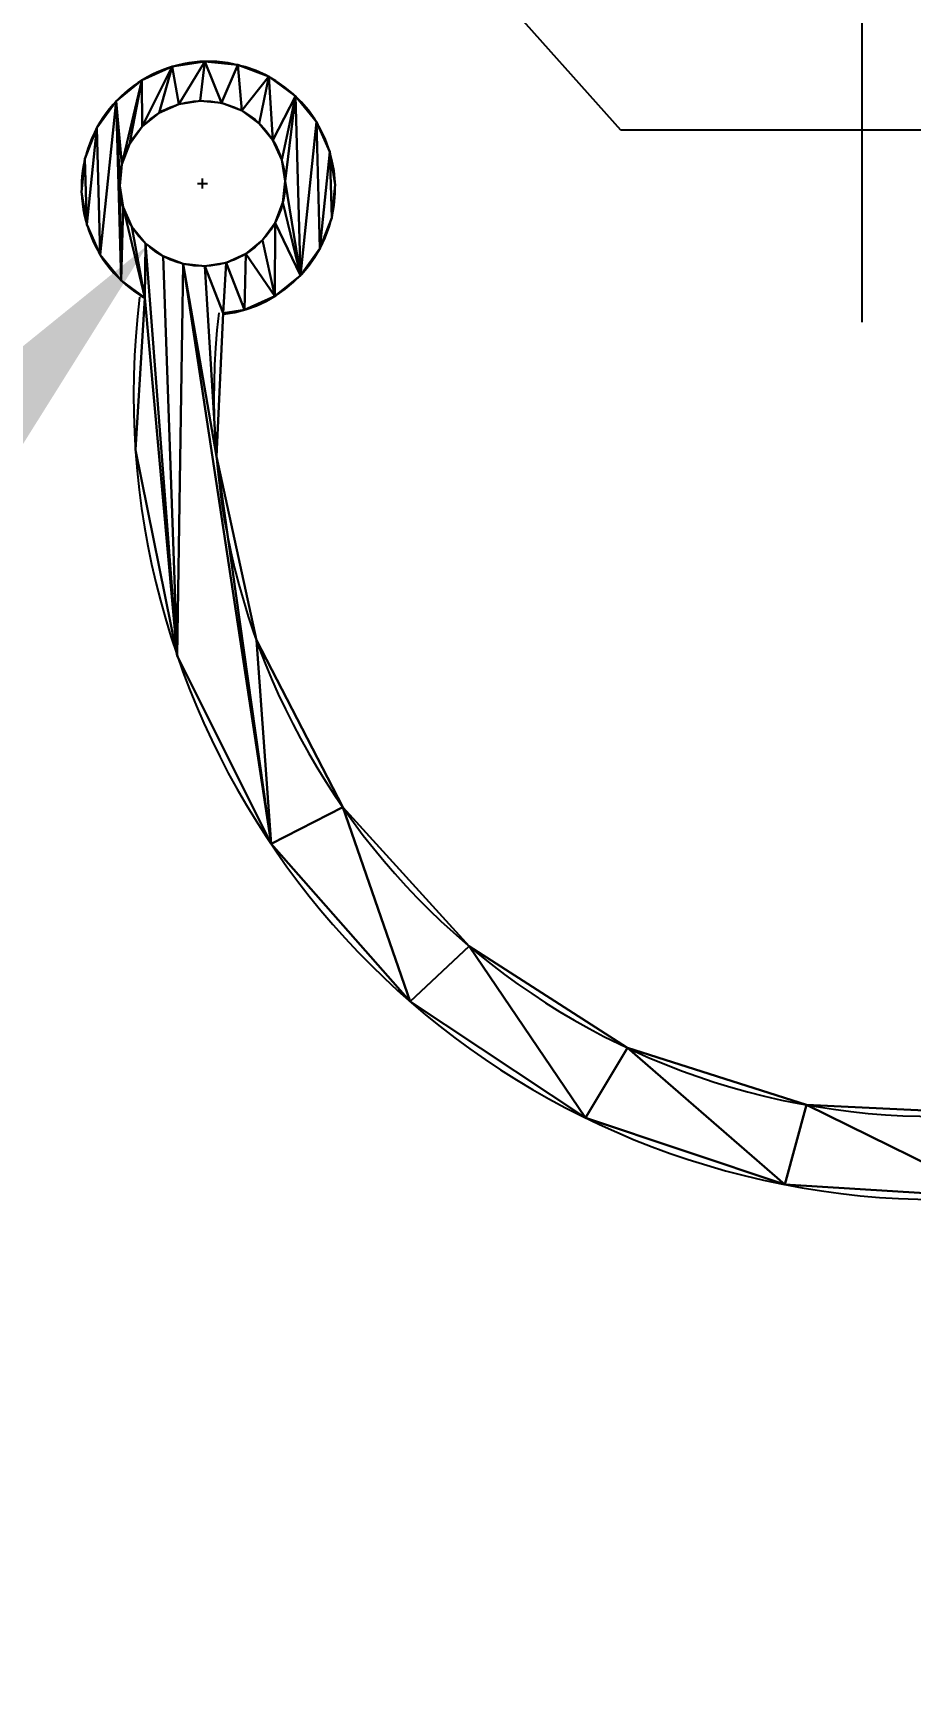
# Model space of a CAD drawing. Extents: x 8092 to 8804, y 9667 to 10646.
# Drawn here: x 8618.21 to 8634.11, y 9782.25 to 9812.47 of the extents above; entities that cross this region are included whole.
import ezdxf

# ---------------------------------------------------------------- set-up
doc = ezdxf.new("R2010")
doc.units = 0
doc.layers.get('0').update_dxf_attribs({"color": 13, "linetype": 'CONTINUOUS'})
doc.layers.get('DEFPOINTS').update_dxf_attribs({"linetype": 'CONTINUOUS'})
doc.styles.add('TAHOMA', font='tahoma.ttf')
doc.dimstyles.new('DIMSTYLE22', dxfattribs={"dimtxt": 18.707922, "dimasz": 9.353961, "dimexe": 9.353961, "dimexo": 9.353961, "dimgap": 1.870792, "dimtad": 0, "dimtih": 1, "dimtoh": 1, "dimdec": 1, "dimzin": 0, "dimtxsty": 'TAHOMA', "dimcen": 0.09, "dimazin": 3, "dimtfac": 1, "dimtdec": 4, "dimtofl": 0, "dimtmove": 0, "dimatfit": 3, "dimtolj": 1, "dimtzin": 0})
doc.dimstyles.new('DIMSTYLE29', dxfattribs={"dimtxt": 18.777476, "dimasz": 9.388738, "dimexe": 9.388738, "dimexo": 9.388738, "dimgap": 1.877748, "dimtad": 0, "dimtih": 1, "dimtoh": 1, "dimdec": 1, "dimzin": 0, "dimtxsty": 'TAHOMA', "dimcen": 0.09, "dimazin": 3, "dimtfac": 1, "dimtdec": 4, "dimtofl": 0, "dimtmove": 0, "dimatfit": 3, "dimtolj": 1, "dimtzin": 0})
doc.dimstyles.new('DIMSTYLE31', dxfattribs={"dimtxt": 18.743362, "dimasz": 9.371681, "dimexe": 9.371681, "dimexo": 9.371681, "dimgap": 1.874336, "dimtad": 0, "dimtih": 1, "dimtoh": 1, "dimdec": 1, "dimzin": 0, "dimtxsty": 'TAHOMA', "dimcen": 0.09, "dimazin": 3, "dimtfac": 1, "dimtdec": 4, "dimtofl": 0, "dimtmove": 0, "dimatfit": 3, "dimtolj": 1, "dimtzin": 0})

# ---------------------------------------------------------------- blocks, each defined once
blk = doc.blocks.new('*D73')
at = {"color": 0}
for p, q in [((8596.04, 9816.608), (8586.668, 9816.608)), ((8623.855, 9816.608), (8605.412, 9816.608)), ((8596.04, 9813.939), (8596.04, 9807.236)), ((8633.226, 9813.95), (8633.226, 9807.236))]:
    blk.add_line(p, q, dxfattribs=at)
for points in [[(8605.412, 9818.17), (8605.412, 9815.046), (8596.04, 9816.608)], [(8623.855, 9815.046), (8623.855, 9818.17), (8633.226, 9816.608)]]:
    blk.add_solid(points, dxfattribs=at)
at = {"layer": 'DEFPOINTS', "color": 0}
for p in [(8596.04, 9823.311), (8633.226, 9823.322), (8596.04, 9816.608)]:
    blk.add_point(p, dxfattribs=at)
at = {"color": 0, "insert": (8539.548, 9816.608), "char_height": 18.7434, "attachment_point": 5, "style": 'TAHOMA'}
blk.add_mtext('\\A1;37.2mm', dxfattribs=at)
blk = doc.blocks.new('*D77')
at = {"color": 0}
for p, q in [((8614.983, 9826.171), (8615.163, 9826.171)), ((8615.073, 9826.081), (8615.073, 9826.261)), ((8628.857, 9810.717), (8622.631, 9817.698)), ((8638.211, 9810.717), (8628.857, 9810.717))]:
    blk.add_line(p, q, dxfattribs=at)
blk.add_solid([(8623.794, 9818.735), (8621.467, 9816.66), (8616.404, 9824.678)], dxfattribs=at)
at = {"layer": 'DEFPOINTS', "color": 0}
for p in [(8613.741, 9827.663), (8616.404, 9824.678)]:
    blk.add_point(p, dxfattribs=at)
at = {"color": 0, "insert": (8687.516, 9810.717), "char_height": 18.70792, "attachment_point": 5, "style": 'TAHOMA'}
blk.add_mtext('\\A1;%%c4.0mm', dxfattribs=at)
blk = doc.blocks.new('*D83')
at = {"color": 0}
for p, q in [((8638.114, 9825.524), (8647.468, 9825.524)), ((8647.468, 9825.524), (8647.928, 9816.181)), ((8648.415, 9804.441), (8648.595, 9804.441)), ((8648.505, 9804.351), (8648.505, 9804.531))]:
    blk.add_line(p, q, dxfattribs=at)
blk.add_solid([(8646.371, 9816.105), (8649.485, 9816.258), (8648.387, 9806.839)], dxfattribs=at)
at = {"layer": 'DEFPOINTS', "color": 0}
for p in [(8648.387, 9806.839), (8648.505, 9804.441)]:
    blk.add_point(p, dxfattribs=at)
at = {"color": 0, "insert": (8590.465, 9825.524), "char_height": 18.7079, "attachment_point": 5, "style": 'TAHOMA'}
blk.add_mtext('\\A1;R2.4mm', dxfattribs=at)
blk = doc.blocks.new('*D84')
at = {"color": 0}
for p, q in [((8621.185, 9809.749), (8621.365, 9809.749)), ((8621.275, 9809.659), (8621.275, 9809.839)), ((8607.829, 9794.57), (8614.055, 9801.598)), ((8598.44, 9794.57), (8607.829, 9794.57))]:
    blk.add_line(p, q, dxfattribs=at)
blk.add_solid([(8615.226, 9800.56), (8612.883, 9802.636), (8620.28, 9808.626)], dxfattribs=at)
at = {"layer": 'DEFPOINTS', "color": 0}
for p in [(8622.27, 9810.871), (8620.28, 9808.626)]:
    blk.add_point(p, dxfattribs=at)
at = {"color": 0, "insert": (8548.952, 9794.57), "char_height": 18.77748, "attachment_point": 5, "style": 'TAHOMA'}
blk.add_mtext('\\A1;%%c3.0mm', dxfattribs=at)

msp = doc.modelspace()

# ---------------------------------------------------------------- linework, layer by layer
for p, q in [((8620.726, 9811.866), (8620.726, 9811.866, 0.9)), ((8621.319, 9811.961), (8621.319, 9811.961, 0.9)), ((8621.916, 9811.899), (8621.916, 9811.899, 0.9)), ((8620.178, 9811.62), (8620.178, 9811.62, 0.9)), ((8622.477, 9811.685), (8622.477, 9811.685, 0.9)), ((8619.712, 9811.242), (8619.712, 9811.242, 0.9)), ((8621.233, 9811.248), (8621.233, 9811.248, 0.9)), ((8621.623, 9811.208), (8621.623, 9811.208, 0.9)), ((8622.964, 9811.333), (8622.964, 9811.333, 0.9)), ((8620.489, 9811.026), (8620.489, 9811.026, 0.9)), ((8620.847, 9811.186), (8620.847, 9811.186, 0.9)), ((8621.988, 9811.068), (8621.988, 9811.068, 0.9)), ((8619.36, 9810.755), (8619.36, 9810.755, 0.9)), ((8620.185, 9810.779), (8620.185, 9810.779, 0.9)), ((8622.306, 9810.838), (8622.306, 9810.838, 0.9)), ((8623.342, 9810.867), (8623.342, 9810.867, 0.9)), ((8619.956, 9810.462), (8619.956, 9810.462, 0.9)), ((8622.553, 9810.535), (8622.553, 9810.535, 0.9)), ((8623.588, 9810.319), (8623.588, 9810.319, 0.9)), ((8619.146, 9810.195), (8619.146, 9810.195, 0.9)), ((8619.816, 9810.096), (8619.816, 9810.096, 0.9)), ((8622.713, 9810.177), (8622.713, 9810.177, 0.9)), ((8619.776, 9809.707), (8619.776, 9809.707, 0.9)), ((8622.774, 9809.79), (8622.774, 9809.79, 0.9)), ((8623.683, 9809.726), (8623.683, 9809.726, 0.9)), ((8619.084, 9809.597), (8619.084, 9809.597, 0.9)), ((8622.734, 9809.401), (8622.734, 9809.401, 0.9)), ((8619.838, 9809.32), (8619.838, 9809.32, 0.9)), ((8623.621, 9809.128), (8623.621, 9809.128, 0.9)), ((8619.179, 9809.004), (8619.179, 9809.004, 0.9)), ((8619.997, 9808.963), (8619.997, 9808.963, 0.9)), ((8622.595, 9809.035), (8622.595, 9809.035, 0.9)), ((8620.244, 9808.659), (8620.244, 9808.659, 0.9)), ((8622.365, 9808.718), (8622.365, 9808.718, 0.9)), ((8623.407, 9808.568), (8623.407, 9808.568, 0.9)), ((8619.424, 9808.456), (8619.424, 9808.456, 0.9)), ((8620.562, 9808.429), (8620.562, 9808.429, 0.9)), ((8620.927, 9808.289), (8620.927, 9808.289, 0.9)), ((8621.317, 9808.249), (8621.317, 9808.249, 0.9)), ((8621.704, 9808.311), (8621.704, 9808.311, 0.9)), ((8622.061, 9808.471), (8622.061, 9808.471, 0.9)), ((8619.803, 9807.99), (8619.803, 9807.99, 0.9)), ((8623.055, 9808.081), (8623.055, 9808.081, 0.9)), ((8620.234, 9807.678), (8620.234, 9807.678, 0.9)), ((8622.589, 9807.703), (8622.589, 9807.703, 0.9)), ((8621.654, 9807.395), (8621.654, 9807.395, 0.9)), ((8622.041, 9807.457), (8622.041, 9807.457, 0.9)), ((8620.064, 9804.923), (8620.064, 9804.923, 0.9)), ((8621.531, 9804.799), (8621.531, 9804.799, 0.9)), ((8622.256, 9801.471), (8622.256, 9801.471, 0.9)), ((8620.821, 9801.188), (8620.821, 9801.188, 0.9)), ((8623.818, 9798.443), (8623.818, 9798.443, 0.9)), ((8622.52, 9797.776), (8622.52, 9797.776, 0.9)), ((8626.111, 9795.923), (8626.111, 9795.923, 0.9)), ((8625.043, 9794.92), (8625.043, 9794.92, 0.9)), ((8628.978, 9794.082), (8628.978, 9794.082, 0.9)), ((8628.22, 9792.814), (8628.22, 9792.814, 0.9)), ((8632.223, 9793.046), (8632.223, 9793.046, 0.9)), ((8631.834, 9791.602), (8631.834, 9791.602, 0.9))]:
    msp.add_line(p, q)
for centre in [(8621.275, 9809.749), (8621.275, 9809.749, 0.9)]:
    msp.add_circle(centre, 1.5)
for centre, radius, start, end in [((8621.383, 9809.661), 2.3, 276.802, 239.9032), ((8621.383, 9809.661, 0.9), 2.3, 276.802, 239.9032), ((8634.629, 9805.932), 14.6, 173.0836, 344.5221), ((8634.629, 9805.932, 0.9), 14.6, 173.0836, 344.5221), ((8634.535, 9805.89), 13.05, 173.3335, 345.0395), ((8634.535, 9805.89, 0.9), 13.05, 173.3335, 345.0395)]:
    msp.add_arc(centre, radius, start, end)

# ---------------------------------------------------------------- dimensions: what is measured, and where the dimension line sits
at = {"color": 250}
dim = msp.add_radius_dim(center=(8648.505, 9804.441, 0.035), mpoint=(8648.387, 9806.839, 0.035), dimstyle='DIMSTYLE22', override={"dimpost": 'mm'}, dxfattribs=at)
dim.commit()
dim.dimension.update_dxf_attribs({"geometry": '*D83', "text_midpoint": (8590.465, 9825.524, 0.035), "dimtype": 164})
dim = msp.add_linear_dim(base=(8596.04, 9816.608, 1.711), p1=(8633.226, 9823.322, 1.711), p2=(8596.04, 9823.311, 1.711), dimstyle='DIMSTYLE31', override={"dimpost": 'mm'}, dxfattribs=at)
dim.commit()
dim.dimension.update_dxf_attribs({"geometry": '*D73', "text_midpoint": (8539.548, 9816.608, 1.711)})
for p1, p2, dimstyle, picture, middle in [((8613.741, 9827.663, 0.067), (8616.404, 9824.678, 0.067), 'DIMSTYLE22', '*D77', (8687.516, 9810.717, 0.067)), ((8622.27, 9810.871, 0.035), (8620.28, 9808.626, 0.035), 'DIMSTYLE29', '*D84', (8548.952, 9794.57, 0.035))]:
    dim = msp.add_diameter_dim_2p(p1=p1, p2=p2, dimstyle=dimstyle, override={"dimpost": 'mm'}, dxfattribs=at)
    dim.commit()
    dim.dimension.update_dxf_attribs({"geometry": picture, "text_midpoint": middle, "dimtype": 163})

# ---------------------------------------------------------------- meshes
mesh = msp.add_polyface()
corners = [(8646.96, 9804.52), (8647.05, 9802.546), (8646.655, 9802.913), (8647.022, 9804.133), (8647.181, 9803.776), (8646.256, 9805.279), (8646.139, 9804.043), (8646.116, 9804.669), (8646.323, 9803.444), (8646.55, 9805.833), (8646.976, 9806.292), (8647, 9804.909), (8647.507, 9806.624), (8647.14, 9805.275), (8647.369, 9805.592), (8647.673, 9805.839), (8648.106, 9806.808), (8648.031, 9805.999), (8648.417, 9806.061), (8648.732, 9806.831), (8648.807, 9806.021), (8649.343, 9806.69), (8649.173, 9805.881), (8649.49, 9805.651), (8649.897, 9806.397), (8649.737, 9805.348), (8649.897, 9804.99), (8649.958, 9804.604), (8650.355, 9805.97), (8650.034, 9802.591), (8650.461, 9803.05), (8650.688, 9805.439), (8650.754, 9803.604), (8650.872, 9804.84), (8650.894, 9804.214), (8620.234, 9807.678), (8620.821, 9801.188), (8620.064, 9804.923), (8620.244, 9808.659), (8620.562, 9808.429), (8620.927, 9808.289), (8622.52, 9797.776), (8621.531, 9804.799), (8621.317, 9808.249), (8622.256, 9801.471), (8623.818, 9798.443), (8625.043, 9794.92), (8626.111, 9795.923), (8628.22, 9792.814), (8628.978, 9794.082), (8631.834, 9791.602), (8632.223, 9793.046), (8635.638, 9791.367), (8635.626, 9792.885), (8638.954, 9793.611), (8639.373, 9792.125), (8641.982, 9795.173), (8642.785, 9793.823), (8644.502, 9797.465), (8645.642, 9796.347), (8646.343, 9800.332), (8647.747, 9799.524), (8647.428, 9803.472), (8647.746, 9803.242), (8648.111, 9803.102), (8648.599, 9802.064), (8648.501, 9803.062), (8648.888, 9803.124), (8648.904, 9802.075), (8649.245, 9803.284), (8649.503, 9802.259), (8649.549, 9803.531), (8649.779, 9803.848), (8649.918, 9804.214), (8619.146, 9810.195), (8619.179, 9809.004), (8619.084, 9809.597), (8619.36, 9810.755), (8619.424, 9808.456), (8619.712, 9811.242), (8619.803, 9807.99), (8619.776, 9809.707), (8619.838, 9809.32), (8619.997, 9808.963), (8619.816, 9810.096), (8620.178, 9811.62), (8619.956, 9810.462), (8620.185, 9810.779), (8620.726, 9811.866), (8620.489, 9811.026), (8620.847, 9811.186), (8621.319, 9811.961), (8621.233, 9811.248), (8621.623, 9811.208), (8621.916, 9811.899), (8621.988, 9811.068), (8622.477, 9811.685), (8622.306, 9810.838), (8622.553, 9810.535), (8622.964, 9811.333), (8622.713, 9810.177), (8622.774, 9809.79), (8621.654, 9807.395), (8621.704, 9808.311), (8622.041, 9807.457), (8622.061, 9808.471), (8622.589, 9807.703), (8622.365, 9808.718), (8622.595, 9809.035), (8623.055, 9808.081), (8622.734, 9809.401), (8623.342, 9810.867), (8623.407, 9808.568), (8623.588, 9810.319), (8623.621, 9809.128), (8623.683, 9809.726)]
mesh.append_faces([[corners[k] for k in face] for face in [(5, 6, 7), (32, 33, 34), (35, 36, 37), (74, 75, 76), (114, 113, 115)]], dxfattribs={"vtx0": -1})
mesh.append_faces([[corners[k] for k in face] for face in [(6, 5, 8), (8, 9, 2), (0, 10, 11), (11, 12, 13), (13, 12, 14), (14, 12, 15), (15, 16, 17), (17, 16, 18), (18, 19, 20), (20, 21, 22), (22, 21, 23), (23, 24, 25), (25, 24, 26), (26, 24, 27), (29, 28, 30), (30, 31, 32), (36, 40, 41), (41, 45, 46), (46, 47, 48), (48, 49, 50), (50, 51, 52), (52, 54, 55), (55, 56, 57), (57, 58, 59), (59, 60, 61), (61, 64, 65), (65, 67, 68), (68, 69, 70), (70, 71, 29), (75, 77, 78), (78, 79, 80), (80, 82, 35), (84, 85, 86), (86, 85, 87), (87, 88, 89), (89, 88, 90), (90, 91, 92), (92, 91, 93), (93, 94, 95), (95, 96, 97), (97, 96, 98), (98, 99, 100), (100, 99, 101), (102, 103, 104), (104, 105, 106), (106, 108, 109), (109, 111, 112), (112, 113, 114)]], dxfattribs={"vtx0": -1, "vtx1": -1})
mesh.append_faces([[corners[k] for k in face] for face in [(2, 10, 0), (27, 28, 29), (36, 35, 38), (41, 40, 42), (61, 1, 4), (80, 79, 81), (109, 101, 99)]], dxfattribs={"vtx0": -1, "vtx1": -1, "vtx2": -1})
mesh.append_faces([[corners[k] for k in face] for face in [(0, 1, 2), (1, 0, 3), (1, 3, 4), (8, 5, 9), (2, 9, 10), (11, 10, 12), (15, 12, 16), (18, 16, 19), (20, 19, 21), (23, 21, 24), (27, 24, 28), (30, 28, 31), (32, 31, 33), (36, 38, 39), (36, 39, 40), (42, 40, 43), (41, 42, 44), (41, 44, 45), (46, 45, 47), (48, 47, 49), (50, 49, 51), (52, 51, 53), (52, 53, 54), (55, 54, 56), (57, 56, 58), (59, 58, 60), (61, 60, 1), (61, 4, 62), (61, 62, 63), (61, 63, 64), (65, 64, 66), (65, 66, 67), (68, 67, 69), (70, 69, 71), (29, 71, 72), (29, 72, 73), (29, 73, 27), (75, 74, 77), (78, 77, 79), (80, 81, 82), (35, 82, 83), (35, 83, 38), (79, 84, 81), (84, 79, 85), (87, 85, 88), (90, 88, 91), (93, 91, 94), (95, 94, 96), (98, 96, 99), (43, 102, 42), (102, 43, 103), (104, 103, 105), (106, 105, 107), (106, 107, 108), (109, 108, 110), (109, 110, 101), (109, 99, 111), (112, 111, 113)]], dxfattribs={"vtx0": -1, "vtx2": -1})
mesh = msp.add_polyface()
corners = [(8619.179, 9809.004, 0.9), (8619.146, 9810.195, 0.9), (8619.084, 9809.597, 0.9), (8619.36, 9810.755, 0.9), (8619.424, 9808.456, 0.9), (8619.712, 9811.242, 0.9), (8619.803, 9807.99, 0.9), (8619.776, 9809.707, 0.9), (8619.838, 9809.32, 0.9), (8620.234, 9807.678, 0.9), (8619.997, 9808.963, 0.9), (8620.244, 9808.659, 0.9), (8620.821, 9801.188, 0.9), (8620.064, 9804.923, 0.9), (8620.562, 9808.429, 0.9), (8620.927, 9808.289, 0.9), (8622.52, 9797.776, 0.9), (8621.531, 9804.799, 0.9), (8621.317, 9808.249, 0.9), (8622.256, 9801.471, 0.9), (8623.818, 9798.443, 0.9), (8625.043, 9794.92, 0.9), (8626.111, 9795.923, 0.9), (8628.22, 9792.814, 0.9), (8628.978, 9794.082, 0.9), (8631.834, 9791.602, 0.9), (8632.223, 9793.046, 0.9), (8635.638, 9791.367, 0.9), (8635.626, 9792.885, 0.9), (8638.954, 9793.611, 0.9), (8639.373, 9792.125, 0.9), (8641.982, 9795.173, 0.9), (8642.785, 9793.823, 0.9), (8644.502, 9797.465, 0.9), (8645.642, 9796.347, 0.9), (8646.343, 9800.332, 0.9), (8647.747, 9799.524, 0.9), (8647.05, 9802.546, 0.9), (8647.181, 9803.776, 0.9), (8647.428, 9803.472, 0.9), (8647.746, 9803.242, 0.9), (8648.111, 9803.102, 0.9), (8648.599, 9802.064, 0.9), (8648.501, 9803.062, 0.9), (8648.888, 9803.124, 0.9), (8648.904, 9802.075, 0.9), (8649.245, 9803.284, 0.9), (8649.503, 9802.259, 0.9), (8649.549, 9803.531, 0.9), (8650.034, 9802.591, 0.9), (8649.779, 9803.848, 0.9), (8649.918, 9804.214, 0.9), (8649.958, 9804.604, 0.9), (8646.139, 9804.043, 0.9), (8646.256, 9805.279, 0.9), (8646.116, 9804.669, 0.9), (8646.323, 9803.444, 0.9), (8646.55, 9805.833, 0.9), (8646.655, 9802.913, 0.9), (8646.976, 9806.292, 0.9), (8646.96, 9804.52, 0.9), (8647, 9804.909, 0.9), (8647.507, 9806.624, 0.9), (8647.14, 9805.275, 0.9), (8647.369, 9805.592, 0.9), (8647.673, 9805.839, 0.9), (8648.106, 9806.808, 0.9), (8648.031, 9805.999, 0.9), (8648.417, 9806.061, 0.9), (8648.732, 9806.831, 0.9), (8648.807, 9806.021, 0.9), (8649.343, 9806.69, 0.9), (8649.173, 9805.881, 0.9), (8649.49, 9805.651, 0.9), (8649.897, 9806.397, 0.9), (8649.737, 9805.348, 0.9), (8649.897, 9804.99, 0.9), (8650.355, 9805.97, 0.9), (8650.461, 9803.05, 0.9), (8650.688, 9805.439, 0.9), (8650.754, 9803.604, 0.9), (8650.872, 9804.84, 0.9), (8650.894, 9804.214, 0.9), (8647.022, 9804.133, 0.9), (8621.654, 9807.395, 0.9), (8621.704, 9808.311, 0.9), (8622.041, 9807.457, 0.9), (8622.061, 9808.471, 0.9), (8622.589, 9807.703, 0.9), (8622.365, 9808.718, 0.9), (8622.595, 9809.035, 0.9), (8623.055, 9808.081, 0.9), (8622.734, 9809.401, 0.9), (8622.774, 9809.79, 0.9), (8622.964, 9811.333, 0.9), (8623.342, 9810.867, 0.9), (8623.407, 9808.568, 0.9), (8623.588, 9810.319, 0.9), (8623.621, 9809.128, 0.9), (8623.683, 9809.726, 0.9), (8619.816, 9810.096, 0.9), (8620.178, 9811.62, 0.9), (8619.956, 9810.462, 0.9), (8620.185, 9810.779, 0.9), (8620.726, 9811.866, 0.9), (8620.489, 9811.026, 0.9), (8620.847, 9811.186, 0.9), (8621.319, 9811.961, 0.9), (8621.233, 9811.248, 0.9), (8621.623, 9811.208, 0.9), (8621.916, 9811.899, 0.9), (8621.988, 9811.068, 0.9), (8622.477, 9811.685, 0.9), (8622.306, 9810.838, 0.9), (8622.553, 9810.535, 0.9), (8622.713, 9810.177, 0.9)]
mesh.append_faces([[corners[k] for k in face] for face in [(0, 1, 2), (12, 9, 13), (53, 54, 55), (81, 80, 82), (97, 98, 99)]], dxfattribs={"vtx0": -1})
mesh.append_faces([[corners[k] for k in face] for face in [(1, 0, 3), (3, 4, 5), (7, 6, 8), (8, 9, 10), (10, 9, 11), (11, 12, 14), (14, 12, 15), (15, 17, 18), (17, 16, 19), (19, 16, 20), (20, 21, 22), (22, 23, 24), (24, 25, 26), (26, 27, 28), (28, 27, 29), (29, 30, 31), (31, 32, 33), (33, 34, 35), (35, 36, 37), (38, 36, 39), (39, 36, 40), (40, 36, 41), (41, 42, 43), (43, 42, 44), (44, 45, 46), (46, 47, 48), (48, 49, 50), (50, 49, 51), (51, 49, 52), (54, 56, 57), (57, 58, 59), (59, 61, 62), (62, 65, 66), (66, 68, 69), (69, 70, 71), (71, 73, 74), (74, 52, 77), (77, 78, 79), (79, 80, 81), (37, 60, 58), (60, 37, 83), (83, 37, 38), (18, 84, 85), (84, 18, 17), (85, 86, 87), (87, 88, 89), (89, 88, 90), (90, 91, 92), (92, 91, 93), (94, 91, 95), (95, 96, 97), (5, 100, 101), (100, 5, 7), (101, 103, 104), (104, 106, 107), (107, 109, 110), (110, 111, 112), (112, 114, 94)]], dxfattribs={"vtx0": -1, "vtx1": -1})
mesh.append_faces([[corners[k] for k in face] for face in [(5, 6, 7), (9, 12, 11), (15, 16, 17), (37, 36, 38), (59, 58, 60), (77, 52, 49), (93, 91, 94)]], dxfattribs={"vtx0": -1, "vtx1": -1, "vtx2": -1})
mesh.append_faces([[corners[k] for k in face] for face in [(3, 0, 4), (5, 4, 6), (8, 6, 9), (15, 12, 16), (20, 16, 21), (22, 21, 23), (24, 23, 25), (26, 25, 27), (29, 27, 30), (31, 30, 32), (33, 32, 34), (35, 34, 36), (41, 36, 42), (44, 42, 45), (46, 45, 47), (48, 47, 49), (54, 53, 56), (57, 56, 58), (59, 60, 61), (62, 61, 63), (62, 63, 64), (62, 64, 65), (66, 65, 67), (66, 67, 68), (69, 68, 70), (71, 70, 72), (71, 72, 73), (74, 73, 75), (74, 75, 76), (74, 76, 52), (77, 49, 78), (79, 78, 80), (85, 84, 86), (87, 86, 88), (90, 88, 91), (95, 91, 96), (97, 96, 98), (101, 100, 102), (101, 102, 103), (104, 103, 105), (104, 105, 106), (107, 106, 108), (107, 108, 109), (110, 109, 111), (112, 111, 113), (112, 113, 114), (94, 114, 115), (94, 115, 93)]], dxfattribs={"vtx0": -1, "vtx2": -1})
mesh = msp.add_polyface()
corners = [(8620.178, 9811.62, 0.9), (8620.726, 9811.866), (8620.178, 9811.62), (8620.726, 9811.866, 0.9)]
mesh.append_faces([[corners[k] for k in face] for face in [(0, 1, 2), (1, 0, 3)]], dxfattribs={"vtx0": -1})
mesh = msp.add_polyface()
corners = [(8620.726, 9811.866, 0.9), (8621.319, 9811.961), (8620.726, 9811.866), (8621.319, 9811.961, 0.9)]
mesh.append_faces([[corners[k] for k in face] for face in [(0, 1, 2), (1, 0, 3)]], dxfattribs={"vtx0": -1})
mesh = msp.add_polyface()
corners = [(8621.319, 9811.961, 0.9), (8621.916, 9811.899), (8621.319, 9811.961), (8621.916, 9811.899, 0.9)]
mesh.append_faces([[corners[k] for k in face] for face in [(0, 1, 2), (1, 0, 3)]], dxfattribs={"vtx0": -1})
mesh = msp.add_polyface()
corners = [(8621.916, 9811.899, 0.9), (8622.477, 9811.685), (8621.916, 9811.899), (8622.477, 9811.685, 0.9)]
mesh.append_faces([[corners[k] for k in face] for face in [(0, 1, 2), (1, 0, 3)]], dxfattribs={"vtx0": -1})
mesh = msp.add_polyface()
corners = [(8619.712, 9811.242, 0.9), (8620.178, 9811.62), (8619.712, 9811.242), (8620.178, 9811.62, 0.9)]
mesh.append_faces([[corners[k] for k in face] for face in [(0, 1, 2), (1, 0, 3)]], dxfattribs={"vtx0": -1})
mesh = msp.add_polyface()
corners = [(8622.477, 9811.685, 0.9), (8622.964, 9811.333), (8622.477, 9811.685), (8622.964, 9811.333, 0.9)]
mesh.append_faces([[corners[k] for k in face] for face in [(0, 1, 2), (1, 0, 3)]], dxfattribs={"vtx0": -1})
mesh = msp.add_polyface()
corners = [(8619.712, 9811.242, 0.9), (8619.36, 9810.755), (8619.36, 9810.755, 0.9), (8619.712, 9811.242)]
mesh.append_faces([[corners[k] for k in face] for face in [(0, 1, 2), (1, 0, 3)]], dxfattribs={"vtx0": -1})
mesh = msp.add_polyface()
corners = [(8621.233, 9811.248, 0.9), (8620.847, 9811.186), (8621.233, 9811.248), (8620.847, 9811.186, 0.9)]
mesh.append_faces([[corners[k] for k in face] for face in [(0, 1, 2), (1, 0, 3)]], dxfattribs={"vtx0": -1})
mesh = msp.add_polyface()
corners = [(8621.623, 9811.208, 0.9), (8621.233, 9811.248), (8621.623, 9811.208), (8621.233, 9811.248, 0.9)]
mesh.append_faces([[corners[k] for k in face] for face in [(0, 1, 2), (1, 0, 3)]], dxfattribs={"vtx0": -1})
mesh = msp.add_polyface()
corners = [(8621.988, 9811.068, 0.9), (8621.623, 9811.208), (8621.988, 9811.068), (8621.623, 9811.208, 0.9)]
mesh.append_faces([[corners[k] for k in face] for face in [(0, 1, 2), (1, 0, 3)]], dxfattribs={"vtx0": -1})
mesh = msp.add_polyface()
corners = [(8622.964, 9811.333), (8623.342, 9810.867, 0.9), (8623.342, 9810.867), (8622.964, 9811.333, 0.9)]
mesh.append_faces([[corners[k] for k in face] for face in [(0, 1, 2), (1, 0, 3)]], dxfattribs={"vtx0": -1})
mesh = msp.add_polyface()
corners = [(8620.489, 9811.026, 0.9), (8620.185, 9810.779), (8620.489, 9811.026), (8620.185, 9810.779, 0.9)]
mesh.append_faces([[corners[k] for k in face] for face in [(0, 1, 2), (1, 0, 3)]], dxfattribs={"vtx0": -1})
mesh = msp.add_polyface()
corners = [(8620.847, 9811.186, 0.9), (8620.489, 9811.026), (8620.847, 9811.186), (8620.489, 9811.026, 0.9)]
mesh.append_faces([[corners[k] for k in face] for face in [(0, 1, 2), (1, 0, 3)]], dxfattribs={"vtx0": -1})
mesh = msp.add_polyface()
corners = [(8622.306, 9810.838, 0.9), (8621.988, 9811.068), (8622.306, 9810.838), (8621.988, 9811.068, 0.9)]
mesh.append_faces([[corners[k] for k in face] for face in [(0, 1, 2), (1, 0, 3)]], dxfattribs={"vtx0": -1})
mesh = msp.add_polyface()
corners = [(8619.36, 9810.755, 0.9), (8619.146, 9810.195), (8619.146, 9810.195, 0.9), (8619.36, 9810.755)]
mesh.append_faces([[corners[k] for k in face] for face in [(0, 1, 2), (1, 0, 3)]], dxfattribs={"vtx0": -1})
mesh = msp.add_polyface()
corners = [(8620.185, 9810.779), (8619.956, 9810.462, 0.9), (8619.956, 9810.462), (8620.185, 9810.779, 0.9)]
mesh.append_faces([[corners[k] for k in face] for face in [(0, 1, 2), (1, 0, 3)]], dxfattribs={"vtx0": -1})
mesh = msp.add_polyface()
corners = [(8622.306, 9810.838, 0.9), (8622.553, 9810.535), (8622.553, 9810.535, 0.9), (8622.306, 9810.838)]
mesh.append_faces([[corners[k] for k in face] for face in [(0, 1, 2), (1, 0, 3)]], dxfattribs={"vtx0": -1})
mesh = msp.add_polyface()
corners = [(8623.342, 9810.867), (8623.588, 9810.319, 0.9), (8623.588, 9810.319), (8623.342, 9810.867, 0.9)]
mesh.append_faces([[corners[k] for k in face] for face in [(0, 1, 2), (1, 0, 3)]], dxfattribs={"vtx0": -1})
mesh = msp.add_polyface()
corners = [(8619.956, 9810.462), (8619.816, 9810.096, 0.9), (8619.816, 9810.096), (8619.956, 9810.462, 0.9)]
mesh.append_faces([[corners[k] for k in face] for face in [(0, 1, 2), (1, 0, 3)]], dxfattribs={"vtx0": -1})
mesh = msp.add_polyface()
corners = [(8622.553, 9810.535, 0.9), (8622.713, 9810.177), (8622.713, 9810.177, 0.9), (8622.553, 9810.535)]
mesh.append_faces([[corners[k] for k in face] for face in [(0, 1, 2), (1, 0, 3)]], dxfattribs={"vtx0": -1})
mesh = msp.add_polyface()
corners = [(8623.588, 9810.319), (8623.683, 9809.726, 0.9), (8623.683, 9809.726), (8623.588, 9810.319, 0.9)]
mesh.append_faces([[corners[k] for k in face] for face in [(0, 1, 2), (1, 0, 3)]], dxfattribs={"vtx0": -1})
mesh = msp.add_polyface()
corners = [(8619.146, 9810.195, 0.9), (8619.084, 9809.597), (8619.084, 9809.597, 0.9), (8619.146, 9810.195)]
mesh.append_faces([[corners[k] for k in face] for face in [(0, 1, 2), (1, 0, 3)]], dxfattribs={"vtx0": -1})
mesh = msp.add_polyface()
corners = [(8619.816, 9810.096), (8619.776, 9809.707, 0.9), (8619.776, 9809.707), (8619.816, 9810.096, 0.9)]
mesh.append_faces([[corners[k] for k in face] for face in [(0, 1, 2), (1, 0, 3)]], dxfattribs={"vtx0": -1})
mesh = msp.add_polyface()
corners = [(8622.713, 9810.177, 0.9), (8622.774, 9809.79), (8622.774, 9809.79, 0.9), (8622.713, 9810.177)]
mesh.append_faces([[corners[k] for k in face] for face in [(0, 1, 2), (1, 0, 3)]], dxfattribs={"vtx0": -1})
mesh = msp.add_polyface()
corners = [(8619.776, 9809.707), (8619.838, 9809.32, 0.9), (8619.838, 9809.32), (8619.776, 9809.707, 0.9)]
mesh.append_faces([[corners[k] for k in face] for face in [(0, 1, 2), (1, 0, 3)]], dxfattribs={"vtx0": -1})
mesh = msp.add_polyface()
corners = [(8622.774, 9809.79, 0.9), (8622.734, 9809.401), (8622.734, 9809.401, 0.9), (8622.774, 9809.79)]
mesh.append_faces([[corners[k] for k in face] for face in [(0, 1, 2), (1, 0, 3)]], dxfattribs={"vtx0": -1})
mesh = msp.add_polyface()
corners = [(8623.683, 9809.726), (8623.621, 9809.128, 0.9), (8623.621, 9809.128), (8623.683, 9809.726, 0.9)]
mesh.append_faces([[corners[k] for k in face] for face in [(0, 1, 2), (1, 0, 3)]], dxfattribs={"vtx0": -1})
mesh = msp.add_polyface()
corners = [(8619.084, 9809.597, 0.9), (8619.179, 9809.004), (8619.179, 9809.004, 0.9), (8619.084, 9809.597)]
mesh.append_faces([[corners[k] for k in face] for face in [(0, 1, 2), (1, 0, 3)]], dxfattribs={"vtx0": -1})
mesh = msp.add_polyface()
corners = [(8622.734, 9809.401, 0.9), (8622.595, 9809.035), (8622.595, 9809.035, 0.9), (8622.734, 9809.401)]
mesh.append_faces([[corners[k] for k in face] for face in [(0, 1, 2), (1, 0, 3)]], dxfattribs={"vtx0": -1})
mesh = msp.add_polyface()
corners = [(8619.838, 9809.32), (8619.997, 9808.963, 0.9), (8619.997, 9808.963), (8619.838, 9809.32, 0.9)]
mesh.append_faces([[corners[k] for k in face] for face in [(0, 1, 2), (1, 0, 3)]], dxfattribs={"vtx0": -1})
mesh = msp.add_polyface()
corners = [(8623.621, 9809.128), (8623.407, 9808.568, 0.9), (8623.407, 9808.568), (8623.621, 9809.128, 0.9)]
mesh.append_faces([[corners[k] for k in face] for face in [(0, 1, 2), (1, 0, 3)]], dxfattribs={"vtx0": -1})
mesh = msp.add_polyface()
corners = [(8619.179, 9809.004, 0.9), (8619.424, 9808.456), (8619.424, 9808.456, 0.9), (8619.179, 9809.004)]
mesh.append_faces([[corners[k] for k in face] for face in [(0, 1, 2), (1, 0, 3)]], dxfattribs={"vtx0": -1})
mesh = msp.add_polyface()
corners = [(8619.997, 9808.963), (8620.244, 9808.659, 0.9), (8620.244, 9808.659), (8619.997, 9808.963, 0.9)]
mesh.append_faces([[corners[k] for k in face] for face in [(0, 1, 2), (1, 0, 3)]], dxfattribs={"vtx0": -1})
mesh = msp.add_polyface()
corners = [(8622.595, 9809.035, 0.9), (8622.365, 9808.718), (8622.365, 9808.718, 0.9), (8622.595, 9809.035)]
mesh.append_faces([[corners[k] for k in face] for face in [(0, 1, 2), (1, 0, 3)]], dxfattribs={"vtx0": -1})
mesh = msp.add_polyface()
corners = [(8620.244, 9808.659, 0.9), (8620.562, 9808.429), (8620.244, 9808.659), (8620.562, 9808.429, 0.9)]
mesh.append_faces([[corners[k] for k in face] for face in [(0, 1, 2), (1, 0, 3)]], dxfattribs={"vtx0": -1})
mesh = msp.add_polyface()
corners = [(8622.061, 9808.471, 0.9), (8622.365, 9808.718), (8622.061, 9808.471), (8622.365, 9808.718, 0.9)]
mesh.append_faces([[corners[k] for k in face] for face in [(0, 1, 2), (1, 0, 3)]], dxfattribs={"vtx0": -1})
mesh = msp.add_polyface()
corners = [(8623.407, 9808.568), (8623.055, 9808.081, 0.9), (8623.055, 9808.081), (8623.407, 9808.568, 0.9)]
mesh.append_faces([[corners[k] for k in face] for face in [(0, 1, 2), (1, 0, 3)]], dxfattribs={"vtx0": -1})
mesh = msp.add_polyface()
corners = [(8619.424, 9808.456, 0.9), (8619.803, 9807.99), (8619.803, 9807.99, 0.9), (8619.424, 9808.456)]
mesh.append_faces([[corners[k] for k in face] for face in [(0, 1, 2), (1, 0, 3)]], dxfattribs={"vtx0": -1})
mesh = msp.add_polyface()
corners = [(8620.562, 9808.429, 0.9), (8620.927, 9808.289), (8620.562, 9808.429), (8620.927, 9808.289, 0.9)]
mesh.append_faces([[corners[k] for k in face] for face in [(0, 1, 2), (1, 0, 3)]], dxfattribs={"vtx0": -1})
mesh = msp.add_polyface()
corners = [(8620.927, 9808.289, 0.9), (8621.317, 9808.249), (8620.927, 9808.289), (8621.317, 9808.249, 0.9)]
mesh.append_faces([[corners[k] for k in face] for face in [(0, 1, 2), (1, 0, 3)]], dxfattribs={"vtx0": -1})
mesh = msp.add_polyface()
corners = [(8621.317, 9808.249, 0.9), (8621.704, 9808.311), (8621.317, 9808.249), (8621.704, 9808.311, 0.9)]
mesh.append_faces([[corners[k] for k in face] for face in [(0, 1, 2), (1, 0, 3)]], dxfattribs={"vtx0": -1})
mesh = msp.add_polyface()
corners = [(8621.704, 9808.311, 0.9), (8622.061, 9808.471), (8621.704, 9808.311), (8622.061, 9808.471, 0.9)]
mesh.append_faces([[corners[k] for k in face] for face in [(0, 1, 2), (1, 0, 3)]], dxfattribs={"vtx0": -1})
mesh = msp.add_polyface()
corners = [(8620.234, 9807.678, 0.9), (8619.803, 9807.99), (8620.234, 9807.678), (8619.803, 9807.99, 0.9)]
mesh.append_faces([[corners[k] for k in face] for face in [(0, 1, 2), (1, 0, 3)]], dxfattribs={"vtx0": -1})
mesh = msp.add_polyface()
corners = [(8623.055, 9808.081, 0.9), (8622.589, 9807.703), (8623.055, 9808.081), (8622.589, 9807.703, 0.9)]
mesh.append_faces([[corners[k] for k in face] for face in [(0, 1, 2), (1, 0, 3)]], dxfattribs={"vtx0": -1})
mesh = msp.add_polyface()
corners = [(8620.234, 9807.678, 0.9), (8620.064, 9804.923), (8620.064, 9804.923, 0.9), (8620.234, 9807.678)]
mesh.append_faces([[corners[k] for k in face] for face in [(0, 1, 2), (1, 0, 3)]], dxfattribs={"vtx0": -1})
mesh = msp.add_polyface()
corners = [(8622.589, 9807.703, 0.9), (8622.041, 9807.457), (8622.589, 9807.703), (8622.041, 9807.457, 0.9)]
mesh.append_faces([[corners[k] for k in face] for face in [(0, 1, 2), (1, 0, 3)]], dxfattribs={"vtx0": -1})
mesh = msp.add_polyface()
corners = [(8621.654, 9807.395), (8621.531, 9804.799, 0.9), (8621.531, 9804.799), (8621.654, 9807.395, 0.9)]
mesh.append_faces([[corners[k] for k in face] for face in [(0, 1, 2), (1, 0, 3)]], dxfattribs={"vtx0": -1})
mesh = msp.add_polyface()
corners = [(8622.041, 9807.457, 0.9), (8621.654, 9807.395), (8622.041, 9807.457), (8621.654, 9807.395, 0.9)]
mesh.append_faces([[corners[k] for k in face] for face in [(0, 1, 2), (1, 0, 3)]], dxfattribs={"vtx0": -1})
mesh = msp.add_polyface()
corners = [(8620.064, 9804.923, 0.9), (8620.821, 9801.188), (8620.821, 9801.188, 0.9), (8620.064, 9804.923)]
mesh.append_faces([[corners[k] for k in face] for face in [(0, 1, 2), (1, 0, 3)]], dxfattribs={"vtx0": -1})
mesh = msp.add_polyface()
corners = [(8621.531, 9804.799), (8622.256, 9801.471, 0.9), (8622.256, 9801.471), (8621.531, 9804.799, 0.9)]
mesh.append_faces([[corners[k] for k in face] for face in [(0, 1, 2), (1, 0, 3)]], dxfattribs={"vtx0": -1})
mesh = msp.add_polyface()
corners = [(8622.256, 9801.471), (8623.818, 9798.443, 0.9), (8623.818, 9798.443), (8622.256, 9801.471, 0.9)]
mesh.append_faces([[corners[k] for k in face] for face in [(0, 1, 2), (1, 0, 3)]], dxfattribs={"vtx0": -1})
mesh = msp.add_polyface()
corners = [(8620.821, 9801.188, 0.9), (8622.52, 9797.776), (8622.52, 9797.776, 0.9), (8620.821, 9801.188)]
mesh.append_faces([[corners[k] for k in face] for face in [(0, 1, 2), (1, 0, 3)]], dxfattribs={"vtx0": -1})
mesh = msp.add_polyface()
corners = [(8623.818, 9798.443), (8626.111, 9795.923, 0.9), (8626.111, 9795.923), (8623.818, 9798.443, 0.9)]
mesh.append_faces([[corners[k] for k in face] for face in [(0, 1, 2), (1, 0, 3)]], dxfattribs={"vtx0": -1})
mesh = msp.add_polyface()
corners = [(8622.52, 9797.776, 0.9), (8625.043, 9794.92), (8625.043, 9794.92, 0.9), (8622.52, 9797.776)]
mesh.append_faces([[corners[k] for k in face] for face in [(0, 1, 2), (1, 0, 3)]], dxfattribs={"vtx0": -1})
mesh = msp.add_polyface()
corners = [(8626.111, 9795.923, 0.9), (8628.978, 9794.082), (8626.111, 9795.923), (8628.978, 9794.082, 0.9)]
mesh.append_faces([[corners[k] for k in face] for face in [(0, 1, 2), (1, 0, 3)]], dxfattribs={"vtx0": -1})
mesh = msp.add_polyface()
corners = [(8628.22, 9792.814, 0.9), (8625.043, 9794.92), (8628.22, 9792.814), (8625.043, 9794.92, 0.9)]
mesh.append_faces([[corners[k] for k in face] for face in [(0, 1, 2), (1, 0, 3)]], dxfattribs={"vtx0": -1})
mesh = msp.add_polyface()
corners = [(8628.978, 9794.082, 0.9), (8632.223, 9793.046), (8628.978, 9794.082), (8632.223, 9793.046, 0.9)]
mesh.append_faces([[corners[k] for k in face] for face in [(0, 1, 2), (1, 0, 3)]], dxfattribs={"vtx0": -1})
mesh = msp.add_polyface()
corners = [(8631.834, 9791.602, 0.9), (8628.22, 9792.814), (8631.834, 9791.602), (8628.22, 9792.814, 0.9)]
mesh.append_faces([[corners[k] for k in face] for face in [(0, 1, 2), (1, 0, 3)]], dxfattribs={"vtx0": -1})
mesh = msp.add_polyface()
corners = [(8632.223, 9793.046, 0.9), (8635.626, 9792.885), (8632.223, 9793.046), (8635.626, 9792.885, 0.9)]
mesh.append_faces([[corners[k] for k in face] for face in [(0, 1, 2), (1, 0, 3)]], dxfattribs={"vtx0": -1})
mesh = msp.add_polyface()
corners = [(8635.638, 9791.367, 0.9), (8631.834, 9791.602), (8635.638, 9791.367), (8631.834, 9791.602, 0.9)]
mesh.append_faces([[corners[k] for k in face] for face in [(0, 1, 2), (1, 0, 3)]], dxfattribs={"vtx0": -1})

doc.saveas('drawing.dxf')
